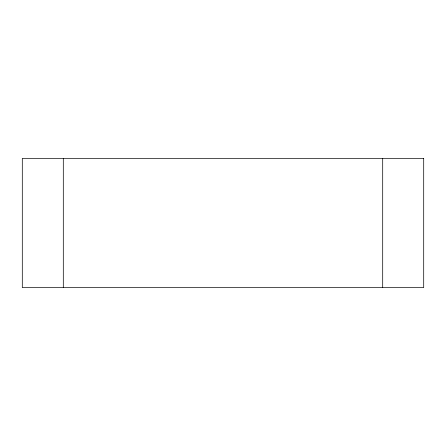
<?xml version="1.0" encoding="UTF-8"?>
<svg xmlns="http://www.w3.org/2000/svg" width="446" height="446" viewBox="0 0 446 446"><rect width="100%" height="100%" fill="white"/><g stroke="black" fill="none" stroke-linecap="round" stroke-linejoin="round"><path stroke-width="0.67" d="M382.696 158.397L382.696 287.603M63.304 158.397L63.304 287.603M423.7 158.397L22.3 158.397L22.3 287.603L423.7 287.603L423.7 158.397"/></g></svg>
